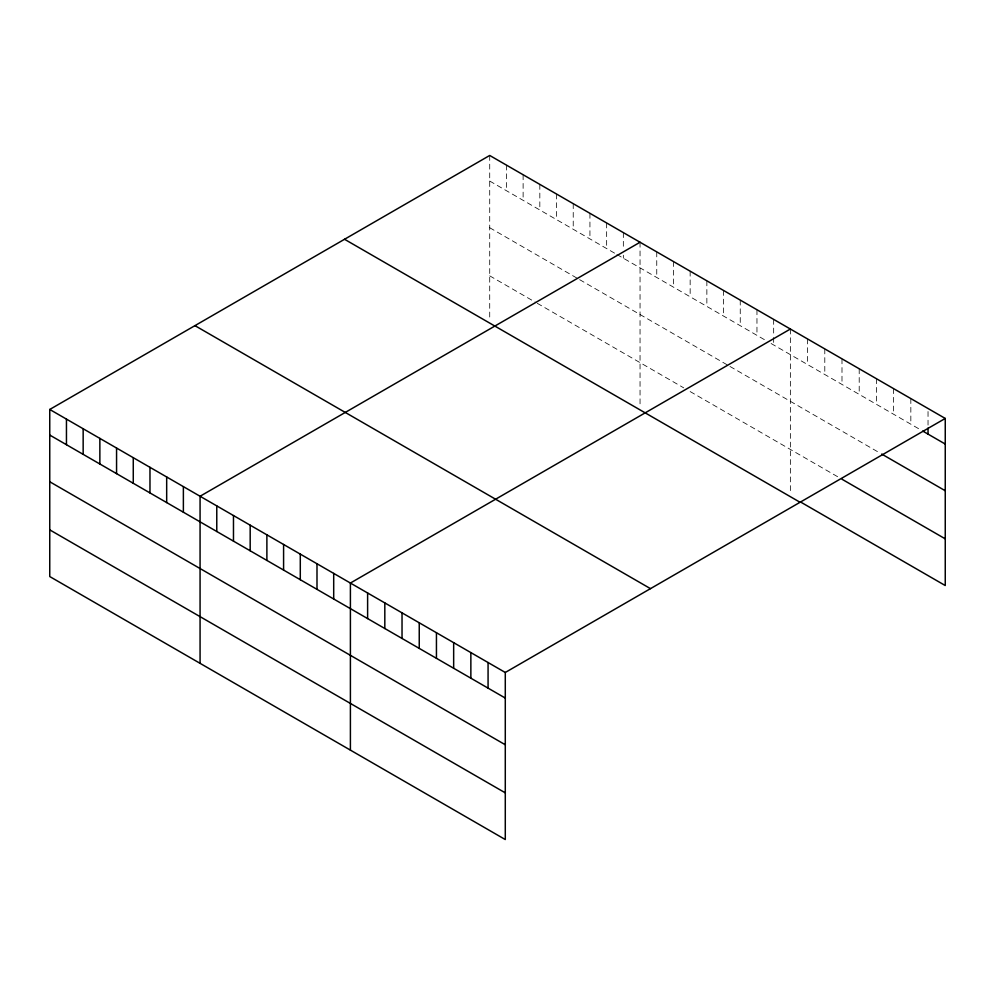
<?xml version="1.0" encoding="UTF-8"?>
<svg xmlns="http://www.w3.org/2000/svg" width="995" height="995" viewBox="0 0 995 995"><rect width="100%" height="100%" fill="white"/><g stroke="black" fill="none" stroke-linecap="round" stroke-linejoin="round"><path stroke-width="0.75" stroke-dasharray="4.97 3.73" d="M489.714 181.053L615.631 253.75M616.912 254.496L765.951 340.539M771.1 343.511L921.42 430.3M489.714 227.743L578.369 278.923M579.662 279.67L728.701 365.712M729.982 366.458L880.388 453.297M489.714 275.851L535.969 302.555M537.263 303.288L683.727 387.851M690.157 391.57L839.345 477.699M928.036 411.532L928.036 425.076M910.835 398.585L910.835 424.181M893.622 388.647L893.622 414.243M876.408 378.709L876.408 404.306M859.207 368.772L859.207 394.381M841.994 358.834L841.994 384.443M824.793 348.909L824.793 374.506M807.579 338.972L807.579 364.568M790.366 329.034L790.366 493.284M773.662 319.395L773.662 335.949M773.662 337.467L773.662 344.991M756.959 309.743L756.959 335.352M740.255 300.104L740.255 325.701M723.552 290.465L723.552 316.062M706.86 280.814L706.86 306.423M690.157 271.175L690.157 296.771M673.453 261.536L673.453 287.132M656.75 251.884L656.75 277.493M640.046 242.245L640.046 406.495M623.343 232.606L623.343 249.16M623.343 255.193L623.343 258.202M606.639 222.955L606.639 248.563M589.935 213.316L589.935 238.912M573.232 203.664L573.232 229.273M556.528 194.025L556.528 219.634M539.825 184.386L539.825 209.982M523.121 174.734L523.121 200.343M506.418 165.095L506.418 190.692M489.714 155.456L489.714 319.706"/><path stroke-width="1.49" d="M49.75 409.467L505.286 672.471L505.286 839.544L49.75 576.553L49.75 409.467L489.714 155.456L945.25 418.447L945.25 585.533L800.963 502.226M640.046 242.245L200.07 496.256L200.07 663.342M790.366 329.034L350.402 583.045L350.402 750.13M505.286 672.471L945.25 418.447M922.751 431.059L945.25 444.056M881.707 454.056L945.25 490.746M841.994 479.229L945.25 538.842M344.531 239.273L800.055 502.276M194.945 325.639L650.469 588.642M49.75 435.064L505.286 698.067M49.75 481.754L505.286 744.757M49.75 529.862L505.286 792.853M928.036 428.099L928.036 434.118M488.072 662.533L488.072 688.13M470.859 652.596L470.859 678.192M453.658 642.658L453.658 668.254M436.444 632.721L436.444 658.329M419.243 622.783L419.243 648.392M402.03 612.858L402.03 638.454M384.816 602.92L384.816 628.517M367.615 592.983L367.615 618.579M333.698 573.406L333.698 599.002M316.995 563.755L316.995 589.363M300.291 554.115L300.291 579.712M283.587 544.476L283.587 570.073M266.884 534.825L266.884 560.434M250.18 525.186L250.18 550.782M233.477 515.547L233.477 541.143M216.773 505.895L216.773 531.504M183.378 486.617L183.378 512.214M166.675 476.966L166.675 502.574M149.971 467.327L149.971 492.923M133.268 457.688L133.268 483.284M116.564 448.036L116.564 473.645M99.861 438.397L99.861 463.993M83.157 428.758L83.157 454.354M66.454 419.106L66.454 444.715"/></g></svg>
